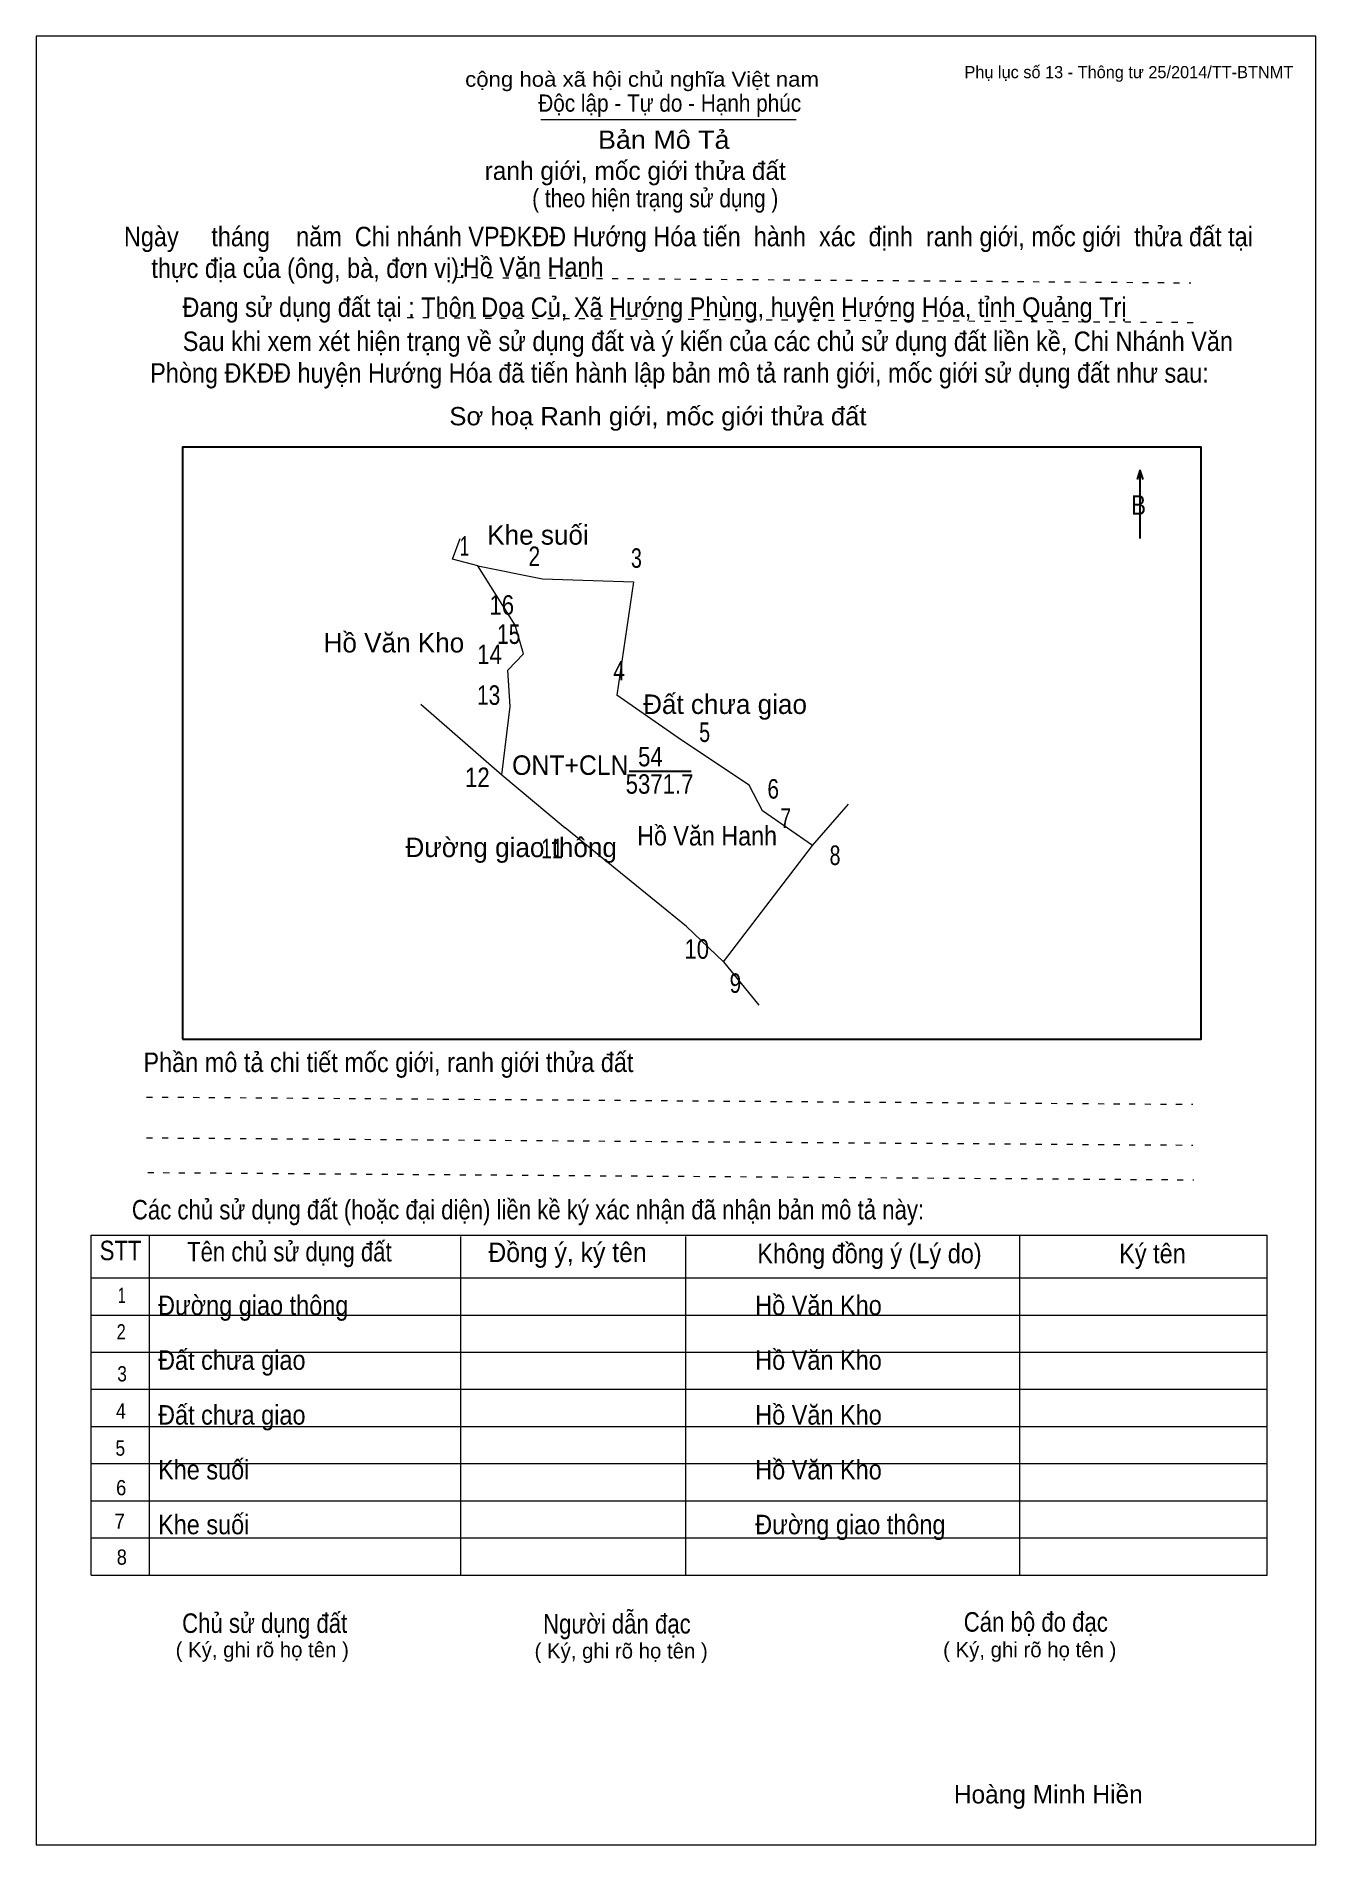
# Model space of a CAD drawing. Header units: centimetres. Extents: x 0 to 21, y 0 to 29.7.
import ezdxf
from ezdxf.enums import TextEntityAlignment as Align

# ---------------------------------------------------------------- set-up
doc = ezdxf.new("R2010")
doc.units = ezdxf.units.CM
doc.header["$LTSCALE"] = 0.13
doc.linetypes.add('DOTTED', pattern=[1.5, 0.3, -1.2])
for name, color, linetype, lineweight in [('1', 7, 'Continuous', 13), ('33', 7, 'Continuous', 25), ('6', 7, 'Continuous', 13), ('62', 7, 'Continuous', 13)]:
    doc.layers.add(name, color=color, linetype=linetype, lineweight=lineweight)
for name, color, linetype in [('2', 7, 'Continuous'), ('32', 7, 'Continuous'), ('34', 7, 'Continuous'), ('63', 7, 'Continuous')]:
    doc.layers.add(name, color=color, linetype=linetype)

msp = doc.modelspace()

# ---------------------------------------------------------------- linework, layer by layer
at = {"layer": '1'}
msp.add_lwpolyline([(21, 0), (21, 29.7), (0, 29.7), (0, 0)], close=True, dxfattribs=at)
at = {"layer": '33'}
msp.add_line((9.73, 17.63), (10.75, 17.63), dxfattribs=at)
at = {"layer": '6'}
for p, q in [((7.86, 20.03), (7.25, 21)), ((8, 19.56), (7.86, 20.03)), ((7.74, 19.29), (8, 19.56)), ((6.31, 18.73), (7.64, 17.57)), ((7.64, 17.57), (8.68, 16.7)), ((12.74, 16.41), (13.33, 17.09)), ((11.28, 14.5), (12.74, 16.41)), ((11.28, 14.5), (11.86, 13.79))]:
    msp.add_line(p, q, dxfattribs=at)
for points in [[(7.25, 21), (6.83, 21.11), (6.96, 21.45)], [(7.25, 21), (8.31, 20.79), (9.8, 20.74), (9.53, 18.88)], [(7.64, 17.57), (7.78, 18.69), (7.74, 19.29)], [(12.74, 16.41), (11.92, 16.98), (11.7, 17.4), (10.59, 18.14), (9.53, 18.88)], [(11.28, 14.5), (10.67, 15.08), (8.68, 16.7)]]:
    msp.add_lwpolyline(points, dxfattribs=at)
at = {"layer": '62'}
for p, q in [((8.28, 28.33), (12.47, 28.33)), ((0.9, 10.01), (20.2, 10.01)), ((0.9, 4.43), (0.9, 10.01)), ((1.86, 4.43), (1.86, 10.01)), ((6.97, 4.43), (6.97, 9.99)), ((10.66, 4.43), (10.66, 9.99)), ((16.14, 4.43), (16.14, 10.01)), ((20.2, 4.43), (20.2, 10.01)), ((0.9, 9.31), (20.2, 9.31)), ((0.9, 8.7), (20.2, 8.7)), ((0.9, 8.09), (20.2, 8.09)), ((0.9, 7.48), (20.2, 7.48)), ((0.9, 6.87), (20.2, 6.87)), ((0.9, 6.26), (20.2, 6.26)), ((0.9, 5.65), (20.2, 5.65)), ((0.9, 5.04), (20.2, 5.04)), ((0.9, 4.43), (20.2, 4.43))]:
    msp.add_line(p, q, dxfattribs=at)
at = {"layer": '62', "linetype": 'DOTTED'}
for p, q in [((6.89, 25.74), (18.95, 25.65)), ((6.09, 25.08), (19.04, 25)), ((1.81, 12.28), (18.98, 12.16)), ((1.81, 11.61), (18.98, 11.49)), ((1.83, 11.04), (19, 10.92))]:
    msp.add_line(p, q, dxfattribs=at)
at = {"layer": '62', "lineweight": 25}
for p, q in [((18.11, 22.58), (18.11, 21.45)), ((18.11, 22.57), (18.07, 22.42)), ((18.11, 22.57), (18.16, 22.42))]:
    msp.add_line(p, q, dxfattribs=at)
msp.add_lwpolyline([(2.4, 13.23), (19.12, 13.23), (19.12, 22.95), (2.4, 22.95)], close=True, dxfattribs=at)

# ---------------------------------------------------------------- texts
at = {"layer": '2', "width": 0.9}
msp.add_text('Hồ Văn Hanh', height=0.3178, dxfattribs=at).set_placement((11.01, 16.41), align=Align.CENTER)
at = {"layer": '32'}
for s, width, p in [('1', 0.65, (7.03, 21.17)), ('2', 0.8, (8.175, 21)), ('3', 0.75, (9.85, 20.97)), ('16', 0.85, (7.64, 20.2)), ('15', 0.8, (7.755, 19.72)), ('14', 0.85, (7.44, 19.39)), ('4', 0.8, (9.565, 19.12)), ('13', 0.8, (7.425, 18.72)), ('5', 0.75, (10.97, 18.11)), ('12', 0.85, (7.24, 17.37)), ('6', 0.8, (12.095, 17.18)), ('7', 0.75, (12.3, 16.7)), ('11', 0.75, (8.465, 16.2)), ('8', 0.75, (13.11, 16.09)), ('10', 0.85, (10.84, 14.55)), ('9', 0.8, (11.475, 13.99))]:
    msp.add_text(s, height=0.32, dxfattribs=dict(at, width=width)).set_placement(p, align=Align.CENTER)
at = {"layer": '33'}
for s, p in [('Khe suối', (8.235, 21.35)), ('Hồ Văn Kho', (5.87, 19.58)), ('Đất chưa giao', (11.305, 18.57)), ('Đất chưa giao', (11.305, 18.57)), ('Đường giao thông', (7.795, 16.22))]:
    msp.add_text(s, height=0.32, dxfattribs=at).set_placement(p, align=Align.CENTER)
at = {"layer": '33', "width": 0.95}
msp.add_text('ONT+CLN', height=0.32, dxfattribs=at).set_placement((9.72, 17.57), align=Align.RIGHT)
at = {"layer": '33', "width": 0.85}
for s, p in [('54', (10.08, 17.71)), ('5371.7', (10.23, 17.26))]:
    msp.add_text(s, height=0.32, dxfattribs=at).set_placement(p, align=Align.CENTER)
at = {"layer": '34', "width": 0.9}
for s, p in [('Hồ Văn Hanh', (7, 25.75)), ('Đường giao thông', (2, 8.7)), ('Hồ Văn Kho', (11.8, 8.7)), ('Đất chưa giao', (2, 7.8)), ('Hồ Văn Kho', (11.8, 7.8)), ('Đất chưa giao', (2, 6.9)), ('Hồ Văn Kho', (11.8, 6.9)), ('Khe suối', (2, 6)), ('Hồ Văn Kho', (11.8, 6)), ('Khe suối', (2, 5.1)), ('Đường giao thông', (11.8, 5.1))]:
    msp.add_text(s, height=0.32, dxfattribs=at).set_placement(p)
at = {"layer": '62'}
for s, height, width, p in [('cộng hoà xã hội chủ nghĩa Việt nam', 0.2474, 1.1, (7.04, 28.87)), ('Độc lập - Tự do - Hạnh phúc', 0.2828, 0.9, (8.24, 28.46)), ('Bản Mô Tả', 0.3, 1.1, (9.22, 27.85)), ('( theo hiện trạng sử dụng )', 0.3, 0.85, (8.14, 26.89)), ('Ngày     tháng    năm  Chi nhánh VPĐKĐĐ Hướng Hóa tiến  hành  xác  định  ranh giới, mốc giới  thửa đất tại ', 0.32, 0.9, (1.44, 26.25)), ('thực địa của (ông, bà, đơn vị): ', 0.32, 0.9, (1.89, 25.73)), ('Đang sử dụng đất tại : Thôn Doa Củ, Xã Hướng Phùng, huyện Hướng Hóa, tỉnh Quảng Trị', 0.32, 0.9, (2.4, 25.09)), ('     Sau khi xem xét hiện trạng về sử dụng đất và ý kiến của các chủ sử dụng đất liền kề, Chi Nhánh Văn ', 0.32, 0.9, (1.87, 24.53)), ('Phòng ĐKĐĐ huyện Hướng Hóa đã tiến hành lập bản mô tả ranh giới, mốc giới sử dụng đất như sau:', 0.32, 0.9, (1.87, 24.01)), ('Sơ hoạ Ranh giới, mốc giới thửa đất', 0.3, 1.05, (6.78, 23.31)), ('B', 0.32, 0.85, (17.97, 21.84)), ('Phần mô tả chi tiết mốc giới, ranh giới thửa đất ', 0.32, 0.9, (1.76, 12.69)), ('Các chủ sử dụng đất (hoặc đại diện) liền kề ký xác nhận đã nhận bản mô tả này:', 0.32, 0.85, (1.57, 10.27))]:
    msp.add_text(s, height=height, dxfattribs=dict(at, width=width)).set_placement(p)
msp.add_text('ranh giới, mốc giới thửa đất', height=0.3, dxfattribs=at).set_placement((7.36, 27.34))
for s, height, width, p in [('STT', 0.32, 0.85, (1.385, 9.6)), ('Tên chủ sử dụng đất', 0.32, 0.85, (4.155, 9.58)), ('Đồng ý, ký tên', 0.32, 0.95, (8.72, 9.57)), ('Không đồng ý (Lý do)', 0.32, 0.9, (13.675, 9.55)), ('Ký tên', 0.32, 0.9, (18.32, 9.55)), ('1', 0.25, 0.7, (1.405, 8.9)), ('2', 0.25, 0.8, (1.395, 8.3)), ('3', 0.25, 0.85, (1.41, 7.61)), ('4', 0.25, 0.85, (1.39, 7)), ('5', 0.25, 0.85, (1.38, 6.39)), ('6', 0.25, 0.9, (1.395, 5.74)), ('7', 0.25, 0.95, (1.37, 5.19)), ('8', 0.25, 0.9, (1.405, 4.6)), ('Người dẫn đạc', 0.32, 0.85, (9.53, 3.47)), ('Chủ sử dụng đất', 0.32, 0.85, (3.75, 3.48)), ('Cán bộ đo đạc', 0.32, 0.85, (16.405, 3.5))]:
    msp.add_text(s, height=height, dxfattribs=dict(at, width=width)).set_placement(p, align=Align.CENTER)
for p in [(3.71, 3.08), (9.6, 3.06), (16.305, 3.08)]:
    msp.add_text('( Ký, ghi rõ họ tên )', height=0.25, dxfattribs=at).set_placement(p, align=Align.CENTER)
at = {"layer": '63'}
msp.add_text('Phụ lục số 13 - Thông tư 25/2014/TT-BTNMT', height=0.2, dxfattribs=at).set_placement((20.63, 29.01), align=Align.RIGHT)
msp.add_text('Hoàng Minh Hiền', height=0.3, dxfattribs=at).set_placement((16.61, 0.68), align=Align.CENTER)

doc.saveas('drawing.dxf')
